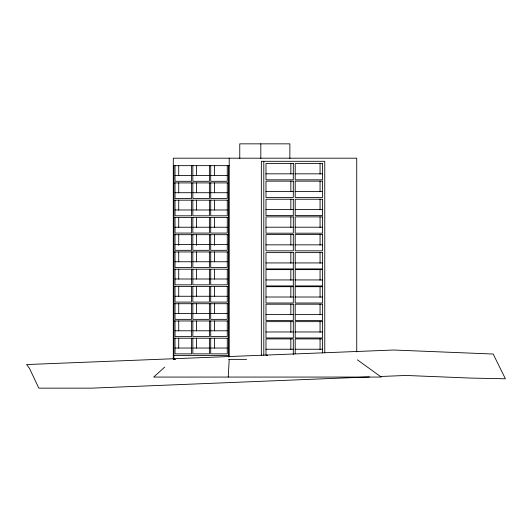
<?xml version="1.0" encoding="UTF-8"?>
<svg xmlns="http://www.w3.org/2000/svg" width="532" height="532" viewBox="0 0 532 532"><rect width="100%" height="100%" fill="white"/><g stroke="black" fill="none" stroke-linecap="round" stroke-linejoin="round"><path stroke-width="0.8" d="M228.228 377.068L229.199 359.359M164.714 367.107L153.681 377.068L381.238 377.068L357.398 359.838M369.414 376.935L91.557 388.154L38.823 388.154L29.459 368.33L26.6 364.553L393.74 350.023L493.184 354.039L505.4 378.784L471.212 378.092L405.956 375.459L380.207 376.503M173.299 165.651L229.199 165.651M265.987 173.831L293.298 173.831M295.2 173.831L322.505 173.831M175.021 175.46L191.567 175.46M192.837 175.46L209.382 175.46M210.719 175.46L227.27 175.46M173.851 182.908L228.64 182.908M265.987 191.473L293.298 191.473M295.2 191.473L322.505 191.473M175.021 192.717L191.567 192.717M192.837 192.717L209.382 192.717M210.719 192.717L227.27 192.717M173.851 200.165L228.64 200.165M265.987 209.561L293.298 209.561M295.2 209.561L322.505 209.561M175.021 209.98L191.567 209.98M192.837 209.98L209.382 209.98M210.719 209.98L227.27 209.98M173.851 217.422L228.64 217.422M175.021 227.237L191.567 227.237M192.837 227.237L209.382 227.237M210.719 227.237L227.27 227.237M265.987 227.204L293.298 227.204M295.2 227.204L322.505 227.204M173.851 234.678L228.64 234.678M175.021 244.494L191.567 244.494M192.837 244.494L209.382 244.494M210.719 244.494L227.27 244.494M265.987 244.846L293.298 244.846M295.2 244.846L322.505 244.846M173.851 251.942L228.64 251.942M175.021 261.751L191.567 261.751M192.837 261.751L209.382 261.751M210.719 261.751L227.27 261.751M265.987 262.934L293.298 262.934M295.2 262.934L322.505 262.934M173.851 269.199L228.64 269.199M175.021 279.007L191.567 279.007M192.837 279.007L209.382 279.007M210.719 279.007L227.27 279.007M265.987 279.938L293.298 279.938M295.2 279.938L322.505 279.938M173.851 286.455L228.64 286.455M175.021 296.264L191.567 296.264M192.837 296.264L209.382 296.264M210.719 296.264L227.27 296.264M265.987 297.009L293.298 297.009M295.2 297.009L322.505 297.009M173.851 303.712L228.64 303.712M175.021 313.521L191.567 313.521M192.837 313.521L209.382 313.521M210.719 313.521L227.27 313.521M265.987 314.525L293.298 314.525M295.2 314.525L322.505 314.525M173.851 320.969L228.64 320.969M175.021 330.784L191.567 330.784M192.837 330.784L209.382 330.784M210.719 330.784L227.27 330.784M265.987 331.975L293.298 331.975M295.2 331.975L322.505 331.975M173.851 338.226L228.64 338.226M175.021 348.041L191.567 348.041M192.837 348.041L209.382 348.041M210.719 348.041L227.27 348.041M265.987 349.238L293.298 349.238M295.2 349.238L322.505 349.238M267.643 355.23L265.987 355.23L265.987 338.917L293.298 338.917L293.298 354.478M173.851 355.482L228.64 355.482M175.76 359.359L173.299 359.359L173.299 158.19L356.733 158.19L356.733 351.911M228.64 359.359L246.589 359.359M324.759 352.743L324.759 161.302L261.345 161.302L261.345 355.23M322.505 352.982L322.505 338.917L295.2 338.917L295.2 353.733M320.058 163.517L320.058 174.117M320.058 181.153L320.058 191.759M320.058 199.241L320.058 209.841M320.058 216.883L320.058 227.483M320.058 234.526L320.058 245.126M320.058 252.614L320.058 263.214M320.058 269.618L320.058 280.224M320.058 286.688L320.058 297.295M320.058 304.204L320.058 314.804M320.058 321.661L320.058 332.261M320.058 338.917L320.058 349.524M290.844 163.517L290.844 173.831M290.844 181.153L290.844 191.759M290.844 199.241L290.844 209.841M290.844 216.883L290.844 227.483M290.844 234.526L290.844 245.126M290.844 252.614L290.844 263.214M290.844 269.618L290.844 280.224M290.844 286.688L290.844 297.295M290.844 304.204L290.844 314.804M290.844 321.661L290.844 332.261M290.844 338.917L290.844 349.524M289.867 158.642L289.867 143.846L239.766 143.846L239.766 158.642M263.799 161.302L263.799 355.23M260.82 143.846L260.82 158.642M229.199 158.19L229.199 356.879M228.64 165.651L228.64 357.032M227.27 165.651L227.27 181.299L210.719 181.299L210.719 165.651M227.27 182.908L227.27 198.556L210.719 198.556L210.719 182.908M227.27 200.165L227.27 215.812L210.719 215.812L210.719 200.165M227.27 217.422L227.27 233.069L210.719 233.069L210.719 217.422M227.27 234.678L227.27 250.326L210.719 250.326L210.719 234.678M227.27 251.942L227.27 267.583L210.719 267.583L210.719 251.942M227.27 269.199L227.27 284.839L210.719 284.839L210.719 269.199M227.27 286.455L227.27 302.103L210.719 302.103L210.719 286.455M227.27 303.712L227.27 319.36L210.719 319.36L210.719 303.712M227.27 320.969L227.27 336.616L210.719 336.616L210.719 320.969M227.27 338.226L227.27 353.873L210.719 353.873L210.719 338.226M214.423 165.651L214.423 175.533M214.423 182.908L214.423 192.79M214.423 200.165L214.423 210.047M214.423 217.422L214.423 227.304M214.423 234.678L214.423 245.385M214.423 251.942L214.423 261.817M214.423 269.199L214.423 279.081M214.423 286.455L214.423 296.337M214.423 303.712L214.423 313.594M214.423 320.969L214.423 330.851M214.423 338.226L214.423 348.108M209.382 165.651L209.382 181.299L192.837 181.299L192.837 165.651M209.382 182.908L209.382 198.556L192.837 198.556L192.837 182.908M209.382 200.165L209.382 215.812L192.837 215.812L192.837 200.165M209.382 217.422L209.382 233.069L192.837 233.069L192.837 217.422M209.382 234.678L209.382 250.326L192.837 250.326L192.837 234.678M209.382 251.942L209.382 267.583L192.837 267.583L192.837 251.942M209.382 269.199L209.382 284.839L192.837 284.839L192.837 269.199M209.382 286.455L209.382 302.103L192.837 302.103L192.837 286.455M209.382 303.712L209.382 319.36L192.837 319.36L192.837 303.712M209.382 320.969L209.382 336.616L192.837 336.616L192.837 320.969M209.382 338.226L209.382 353.873L192.837 353.873L192.837 338.226M196.541 165.651L196.541 175.533M196.541 182.908L196.541 192.79M196.541 200.165L196.541 210.047M196.541 217.422L196.541 227.304M196.541 234.678L196.541 245.385M196.541 251.942L196.541 261.817M196.541 269.199L196.541 279.081M196.541 286.455L196.541 296.337M196.541 303.712L196.541 313.594M196.541 320.969L196.541 330.851M196.541 338.226L196.541 348.108M191.567 165.651L191.567 181.299L175.021 181.299L175.021 165.651M191.567 182.908L191.567 198.556L175.021 198.556L175.021 182.908M191.567 200.165L191.567 215.812L175.021 215.812L175.021 200.165M191.567 217.422L191.567 233.069L175.021 233.069L175.021 217.422M191.567 234.678L191.567 250.326L175.021 250.326L175.021 234.678M191.567 251.942L191.567 267.583L175.021 267.583L175.021 251.942M191.567 269.199L191.567 284.839L175.021 284.839L175.021 269.199M191.567 286.455L191.567 302.103L175.021 302.103L175.021 286.455M191.567 303.712L191.567 319.36L175.021 319.36L175.021 303.712M191.567 320.969L191.567 336.616L175.021 336.616L175.021 320.969M191.567 338.226L191.567 353.873L175.021 353.873L175.021 338.226M178.725 165.651L178.725 175.533M178.725 182.908L178.725 192.79M178.725 200.165L178.725 210.047M178.725 217.422L178.725 227.304M178.725 234.678L178.725 245.385M178.725 251.942L178.725 261.817M178.725 269.199L178.725 279.081M178.725 286.455L178.725 296.337M178.725 303.712L178.725 313.594M178.725 320.969L178.725 330.851M178.725 338.226L178.725 348.108M173.851 165.651L173.851 359.359M293.298 163.517L265.987 163.517L265.987 179.823L293.298 179.823L293.298 163.517M322.505 163.517L295.2 163.517L295.2 179.823L322.505 179.823L322.505 163.517M293.298 181.153L265.987 181.153L265.987 197.465L293.298 197.465L293.298 181.153M322.505 181.153L295.2 181.153L295.2 197.465L322.505 197.465L322.505 181.153M293.298 199.241L265.987 199.241L265.987 215.553L293.298 215.553L293.298 199.241M322.505 199.241L295.2 199.241L295.2 215.553L322.505 215.553L322.505 199.241M293.298 216.883L265.987 216.883L265.987 233.196L293.298 233.196L293.298 216.883M322.505 216.883L295.2 216.883L295.2 233.196L322.505 233.196L322.505 216.883M293.298 234.526L265.987 234.526L265.987 250.838L293.298 250.838L293.298 234.526M322.505 234.526L295.2 234.526L295.2 250.838L322.505 250.838L322.505 234.526M293.298 252.614L265.987 252.614L265.987 268.919L293.298 268.919L293.298 252.614M322.505 252.614L295.2 252.614L295.2 268.919L322.505 268.919L322.505 252.614M293.298 269.618L265.987 269.618L265.987 285.93L293.298 285.93L293.298 269.618M322.505 269.618L295.2 269.618L295.2 285.93L322.505 285.93L322.505 269.618M293.298 286.688L265.987 286.688L265.987 303.001L293.298 303.001L293.298 286.688M322.505 286.688L295.2 286.688L295.2 303.001L322.505 303.001L322.505 286.688M293.298 304.204L265.987 304.204L265.987 320.517L293.298 320.517L293.298 304.204M322.505 304.204L295.2 304.204L295.2 320.517L322.505 320.517L322.505 304.204M293.298 321.661L265.987 321.661L265.987 337.966L293.298 337.966L293.298 321.661M322.505 321.661L295.2 321.661L295.2 337.966L322.505 337.966L322.505 321.661"/></g></svg>
